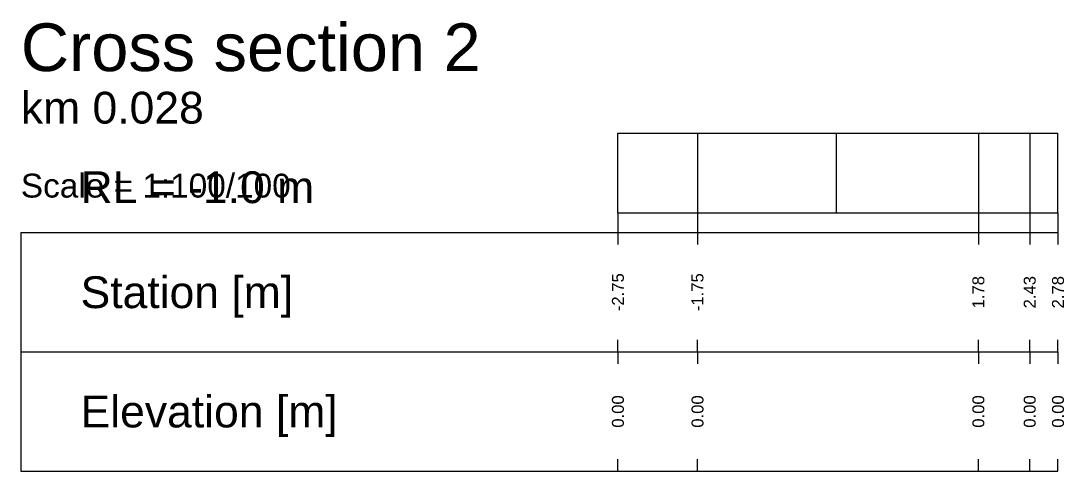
# Model space of a CAD drawing. Header units: millimetres. Extents: x -8 to 40, y -264 to 300.
# Drawn here: x -7.5 to 5.61, y -244.25 to -238.59 of the extents above; entities that cross this region are included whole.
import ezdxf
from ezdxf.enums import TextEntityAlignment as Align

# ---------------------------------------------------------------- set-up
doc = ezdxf.new("R2010")
doc.units = ezdxf.units.MM
doc.styles.get("Standard").update_dxf_attribs({"font": 'arial.ttf'})

msp = doc.modelspace()

# ---------------------------------------------------------------- linework, layer by layer
at = {"layer": 'axis', "color": 1}
msp.add_line((2.747, -241), (2.747, -240), dxfattribs=at)
at = {"layer": 'band'}
for p, q in [((0, -241.25), (0, -241.4)), ((1, -241.25), (1, -241.4)), ((4.528, -241.25), (4.528, -241.4)), ((5.173, -241.25), (5.173, -241.4)), ((5.528, -241.25), (5.528, -241.4)), ((0, -242.75), (0, -242.6)), ((1, -242.75), (1, -242.6)), ((4.528, -242.75), (4.528, -242.6)), ((5.173, -242.75), (5.173, -242.6)), ((5.528, -242.75), (5.528, -242.6)), ((0, -242.75), (0, -242.9)), ((1, -242.75), (1, -242.9)), ((4.528, -242.75), (4.528, -242.9)), ((5.173, -242.75), (5.173, -242.9)), ((5.528, -242.75), (5.528, -242.9)), ((0, -244.25), (0, -244.1)), ((1, -244.25), (1, -244.1)), ((4.528, -244.25), (4.528, -244.1)), ((5.173, -244.25), (5.173, -244.1)), ((5.528, -244.25), (5.528, -244.1))]:
    msp.add_line(p, q, dxfattribs=at)
at = {"layer": 'frame'}
for p, q in [((0, -241), (0, -240)), ((5.528, -241), (5.528, -240)), ((0, -241), (5.528, -241)), ((-7.5, -241.25), (5.528, -241.25)), ((-7.5, -241.25), (-7.5, -242.75)), ((-7.5, -242.75), (5.528, -242.75)), ((-7.5, -242.75), (-7.5, -244.25)), ((-7.5, -244.25), (5.528, -244.25))]:
    msp.add_line(p, q, dxfattribs=at)
at = {"layer": 'marker', "color": 253}
for p, q in [((1, -240), (1, -241)), ((4.528, -240), (4.528, -241)), ((5.173, -240), (5.173, -241)), ((0, -241), (0, -241.25)), ((1, -241), (1, -241.25)), ((4.528, -241), (4.528, -241.25)), ((5.173, -241), (5.173, -241.25)), ((5.528, -241), (5.528, -241.25))]:
    msp.add_line(p, q, dxfattribs=at)
at = {"layer": 'profile'}
msp.add_lwpolyline([(0, -240), (1, -240), (4.528, -240), (5.173, -240), (5.528, -240)], dxfattribs=at)

# ---------------------------------------------------------------- texts
for s, height, p in [('Cross section 2', 0.6, (-7.5, -239.4)), ('km 0.028', 0.4, (-7.5, -240)), ('RL = -1.0 m', 0.4, (-6.75, -241)), ('Scale = 1:100/100', 0.3, (-7.5, -240.9))]:
    msp.add_text(s, height=height).set_placement(p, align=Align.BOTTOM_LEFT)
for s, p in [('Station [m]', (-6.75, -242)), ('Elevation [m]', (-6.75, -243.5))]:
    msp.add_text(s, height=0.4).set_placement(p, align=Align.MIDDLE_LEFT)
for s, p in [('-2.75', (0, -242)), ('-1.75', (1, -242)), ('1.78', (4.528, -242)), ('2.43', (5.173, -242)), ('2.78', (5.528, -242)), ('0.00', (0, -243.5)), ('0.00', (1, -243.5)), ('0.00', (4.528, -243.5)), ('0.00', (5.173, -243.5)), ('0.00', (5.528, -243.5))]:
    msp.add_text(s, height=0.15, rotation=90).set_placement(p, align=Align.MIDDLE)

doc.saveas('drawing.dxf')
